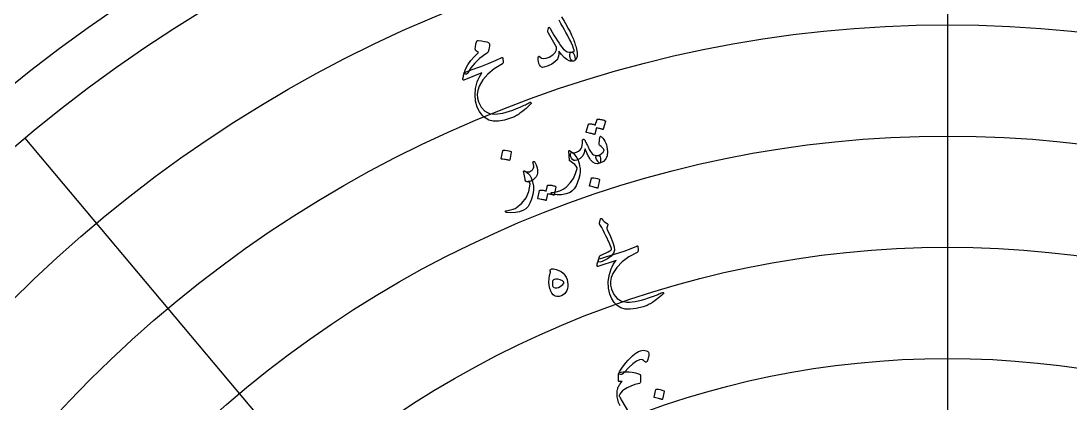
# Model space of a CAD drawing. Header units: millimetres. Extents: x -45 to 45, y -45 to 73.
# Drawn here: x -25.59 to 3.41, y 23.05 to 33.61 of the extents above; entities that cross this region are included whole.
import ezdxf

# ---------------------------------------------------------------- set-up
doc = ezdxf.new("R2010")
doc.units = ezdxf.units.MM
for name, color, linetype in [('ENGRAVE', 7, 'Continuous'), ('ENGRAVE_FINE', 8, 'Continuous'), ('GUIDE', 3, 'Continuous'), ('TEXT', 5, 'Continuous')]:
    doc.layers.add(name, color=color, linetype=linetype)

msp = doc.modelspace()

# ---------------------------------------------------------------- linework, layer by layer
at = {"layer": 'ENGRAVE'}
for radius in [39.65, 33.5042, 27.3585]:
    msp.add_circle((0, 0), radius, dxfattribs=at)
at = {"layer": 'ENGRAVE_FINE'}
for points in [[(0, 39.65), (0, 33.5042)], [(0, 33.5042), (0, 27.3585)], [(-25.4865, 30.3737), (-21.5361, 25.6657)], [(0, 27.3585), (0, 21.2127)], [(-21.5361, 25.6657), (-17.5857, 20.9578)]]:
    msp.add_lwpolyline(points, dxfattribs=at)
for radius in [36.5771, 30.4314, 24.2856]:
    msp.add_circle((0, 0), radius, dxfattribs=at)
at = {"layer": 'GUIDE'}
msp.add_circle((0, 0), 41, dxfattribs=at)
at = {"layer": 'TEXT'}
for points in [[(-10.6582, 33.7285), (-10.5891, 33.6064), (-10.551, 33.5393), (-10.5157, 33.4762), (-10.4832, 33.4169), (-10.4534, 33.3616), (-10.4265, 33.3103), (-10.4027, 33.2632), (-10.3819, 33.2202), (-10.3643, 33.1813), (-10.3485, 33.1443), (-10.3336, 33.1071), (-10.3194, 33.0697), (-10.306, 33.032), (-10.2934, 32.9939), (-10.2815, 32.9553), (-10.2704, 32.9162), (-10.2599, 32.8766), (-10.2335, 32.741), (-10.2322, 32.6357), (-10.256, 32.5606), (-10.3048, 32.5156), (-10.3329, 32.5058), (-10.3581, 32.5069), (-10.3805, 32.5187), (-10.4, 32.5413), (-10.4156, 32.5702), (-10.426, 32.6011), (-10.4314, 32.634), (-10.4315, 32.6687), (-10.4275, 32.7022), (-10.419, 32.7269), (-10.4059, 32.7429), (-10.3883, 32.75), (-10.3741, 32.7535), (-10.3613, 32.7566), (-10.35, 32.7593), (-10.3402, 32.7618), (-10.3318, 32.7642), (-10.3249, 32.7669), (-10.3193, 32.7699), (-10.315, 32.7732), (-10.3155, 32.8077), (-10.3274, 32.8566), (-10.3508, 32.9199), (-10.3857, 32.9977), (-10.4081, 33.0434), (-10.4345, 33.0955), (-10.4651, 33.1541), (-10.4997, 33.219), (-10.5384, 33.2905), (-10.5811, 33.3688), (-10.6278, 33.4538), (-10.6784, 33.5455), (-10.7283, 33.6351)], [(-9.0462, 22.9782), (-9.0842, 23.066), (-9.1096, 23.1493), (-9.1225, 23.2281), (-9.1248, 23.265), (-9.1258, 23.3002), (-9.1254, 23.3338), (-9.1237, 23.3657), (-9.1207, 23.3959), (-9.1161, 23.424), (-9.1101, 23.4502), (-9.1027, 23.4745), (-9.0927, 23.4979), (-9.0813, 23.5209), (-9.0686, 23.5434), (-9.0544, 23.5654), (-9.0391, 23.587), (-9.0229, 23.6082), (-9.0056, 23.6292), (-8.9874, 23.6498), (-8.9893, 23.6504), (-8.9917, 23.6508), (-8.9948, 23.651), (-8.9984, 23.651), (-9.0026, 23.6507), (-9.0074, 23.6502), (-9.0128, 23.6495), (-9.0187, 23.6486), (-9.0243, 23.6491), (-9.0299, 23.6493), (-9.0357, 23.6494), (-9.0415, 23.6492), (-9.0475, 23.649), (-9.0537, 23.6489), (-9.0601, 23.6489), (-9.0666, 23.649), (-9.0773, 23.6517), (-9.085, 23.6587), (-9.0896, 23.6698), (-9.0911, 23.6851), (-9.0911, 23.6851), (-9.0916, 23.7611), (-9.0893, 23.8195), (-9.0841, 23.8603), (-9.0761, 23.8833), (-9.0557, 23.8978), (-9.0168, 23.9085), (-8.9594, 23.9154), (-8.8836, 23.9183), (-8.795, 23.9157), (-8.7071, 23.9061), (-8.6197, 23.8892), (-8.5331, 23.8653), (-8.5099, 23.8547), (-8.4932, 23.8384), (-8.4831, 23.8165), (-8.4795, 23.7889), (-8.4783, 23.7605), (-8.4774, 23.7353), (-8.4771, 23.7132), (-8.4772, 23.6943), (-8.4775, 23.6787), (-8.4778, 23.6668), (-8.4781, 23.6586), (-8.4785, 23.654), (-8.4816, 23.6322), (-8.4875, 23.6156), (-8.4963, 23.6043), (-8.508, 23.5982), (-8.6321, 23.5656), (-8.7451, 23.5241), (-8.8469, 23.4738), (-8.9375, 23.4149), (-8.9844, 23.3775), (-9.0221, 23.3396), (-9.0507, 23.301), (-9.0701, 23.262), (-9.0687, 23.2563), (-9.0649, 23.2469), (-9.0587, 23.234), (-9.0501, 23.2175), (-9.0392, 23.1974), (-9.0259, 23.1737), (-9.0102, 23.1464), (-8.9921, 23.1154), (-8.8144, 22.8039)]]:
    msp.add_lwpolyline(points, dxfattribs=at)
for points in [[(-10.3062, 32.5129), (-10.349, 32.502), (-10.3879, 32.4979), (-10.4229, 32.5006), (-10.4542, 32.5099), (-10.5187, 32.5476), (-10.5867, 32.6053), (-10.6583, 32.6832), (-10.7336, 32.7811), (-10.7375, 32.7015), (-10.7459, 32.6368), (-10.7588, 32.587), (-10.7762, 32.552), (-10.8427, 32.4812), (-10.9266, 32.4216), (-11.0279, 32.373), (-11.1467, 32.3354), (-11.1829, 32.332), (-11.2147, 32.3412), (-11.2423, 32.3631), (-11.2656, 32.3976), (-11.2839, 32.4414), (-11.2963, 32.491), (-11.3029, 32.5464), (-11.3036, 32.6077), (-11.3026, 32.6164), (-11.2998, 32.6237), (-11.2954, 32.6295), (-11.2893, 32.6338), (-11.2806, 32.6365), (-11.2726, 32.6361), (-11.2652, 32.6325), (-11.2585, 32.6257), (-11.2103, 32.5896), (-11.1522, 32.5759), (-11.0841, 32.5846), (-11.0059, 32.6157), (-10.9039, 32.6784), (-10.8354, 32.7446), (-10.8003, 32.8145), (-10.7989, 32.8882), (-11.022, 33.2729), (-11.0312, 33.2909), (-11.037, 33.3076), (-11.0395, 33.3232), (-11.0386, 33.3375), (-11.0233, 33.4127), (-11.0208, 33.4228), (-11.0178, 33.4303), (-11.0143, 33.4354), (-11.0103, 33.4381), (-11.0032, 33.4369), (-10.9956, 33.4312), (-10.9874, 33.4211), (-10.9786, 33.4064), (-10.9227, 33.3078), (-10.8698, 33.2175), (-10.8198, 33.1353), (-10.7728, 33.0614), (-10.729, 32.9956), (-10.6886, 32.9379), (-10.6516, 32.8882), (-10.6181, 32.8467), (-10.5649, 32.7963), (-10.5086, 32.7635), (-10.449, 32.7483), (-10.3862, 32.7507), (-10.3683, 32.7503), (-10.3512, 32.742), (-10.3352, 32.7258), (-10.3201, 32.7018), (-10.3139, 32.6885), (-10.3082, 32.675), (-10.303, 32.6611), (-10.2982, 32.647), (-10.2942, 32.6324), (-10.2912, 32.6174), (-10.2892, 32.602), (-10.2882, 32.5861), (-10.2883, 32.5565), (-10.2914, 32.5345), (-10.2973, 32.5199), (-10.3062, 32.5129)], [(-12.7601, 32.6935), (-12.9238, 32.5746), (-13.0598, 32.4498), (-13.1682, 32.3196), (-13.2491, 32.184), (-13.2614, 32.1632), (-13.2748, 32.1488), (-13.2894, 32.1408), (-13.3052, 32.1393), (-13.3295, 32.1519), (-13.3384, 32.1802), (-13.3318, 32.2242), (-13.3095, 32.284), (-13.2467, 32.4013), (-13.1659, 32.5166), (-13.067, 32.6297), (-12.95, 32.7405), (-13.0127, 32.7825), (-13.0259, 32.794), (-13.0352, 32.8071), (-13.0405, 32.8217), (-13.0419, 32.8378), (-13.0355, 32.9041), (-13.0276, 32.9599), (-13.0183, 33.0052), (-13.0074, 33.0401), (-12.9988, 33.058), (-12.988, 33.0698), (-12.9752, 33.0756), (-12.9603, 33.0753), (-12.8699, 33.0632), (-12.7924, 33.0489), (-12.728, 33.0325), (-12.6764, 33.0139), (-12.6648, 33.0061), (-12.656, 32.9938), (-12.6501, 32.9772), (-12.647, 32.9562), (-12.649, 32.9209), (-12.6566, 32.8759), (-12.6698, 32.8213), (-12.6885, 32.757), (-12.6955, 32.7458), (-12.7099, 32.7315), (-12.7314, 32.714), (-12.7601, 32.6935)], [(-13.1546, 32.2587), (-12.8858, 32.3563), (-12.6556, 32.4458), (-12.4641, 32.5282), (-12.3114, 32.6041), (-12.3068, 32.6065), (-12.3024, 32.6078), (-12.2984, 32.6079), (-12.2946, 32.6069), (-12.2914, 32.6048), (-12.2888, 32.6016), (-12.2869, 32.5975), (-12.2856, 32.5925), (-12.2826, 32.572), (-12.28, 32.5531), (-12.2779, 32.5358), (-12.2762, 32.5201), (-12.2749, 32.506), (-12.2742, 32.4936), (-12.2738, 32.4827), (-12.274, 32.4734), (-12.2759, 32.458), (-12.2801, 32.4456), (-12.2866, 32.4362), (-12.2954, 32.4297), (-12.5177, 32.2947), (-12.6981, 32.1459), (-12.8367, 31.9839), (-12.9334, 31.8094), (-12.9716, 31.6962), (-12.9877, 31.5863), (-12.9817, 31.4796), (-12.9541, 31.3762), (-12.8782, 31.2272), (-12.778, 31.1215), (-12.6535, 31.059), (-12.5048, 31.0391), (-12.4337, 31.0434), (-12.358, 31.0536), (-12.2775, 31.0697), (-12.1922, 31.0917), (-12.1021, 31.1192), (-12.0073, 31.1522), (-11.9077, 31.1906), (-11.8033, 31.2342), (-11.7665, 31.2506), (-11.7304, 31.267), (-11.695, 31.2834), (-11.6603, 31.2998), (-11.6266, 31.316), (-11.594, 31.3321), (-11.5627, 31.3479), (-11.5325, 31.3636), (-11.523, 31.3677), (-11.5152, 31.3676), (-11.509, 31.3634), (-11.5043, 31.3551), (-11.5013, 31.3445), (-11.5006, 31.3357), (-11.5023, 31.3287), (-11.5064, 31.3235), (-11.5538, 31.2779), (-11.5989, 31.2355), (-11.6418, 31.1966), (-11.6824, 31.1611), (-11.7208, 31.1289), (-11.7566, 31.1), (-11.7899, 31.0743), (-11.8207, 31.0519), (-11.8504, 31.0327), (-11.8795, 31.0146), (-11.908, 30.9976), (-11.9359, 30.9816), (-11.9634, 30.967), (-11.9909, 30.9539), (-12.0181, 30.9422), (-12.0453, 30.9321), (-12.2354, 30.8747), (-12.4018, 30.846), (-12.5447, 30.8463), (-12.6644, 30.8759), (-12.7668, 30.9321), (-12.8548, 31.0106), (-12.9282, 31.1116), (-12.9871, 31.2351), (-13.0325, 31.3999), (-13.0483, 31.5715), (-13.034, 31.75), (-12.9893, 31.9352), (-12.9665, 31.995), (-12.9373, 32.0551), (-12.9019, 32.1156), (-12.8603, 32.1764), (-13.3582, 31.9777), (-13.3722, 31.9779), (-13.3811, 31.985), (-13.3847, 31.9991), (-13.3832, 32.0202), (-13.3771, 32.0525), (-13.3715, 32.0816), (-13.3663, 32.1075), (-13.3616, 32.1302), (-13.3573, 32.1496), (-13.3534, 32.1655), (-13.3498, 32.178), (-13.3466, 32.187), (-13.3337, 32.1937), (-13.2974, 32.2079), (-13.2377, 32.2297), (-13.1546, 32.2587)], [(-9.6798, 30.8914), (-9.6777, 30.8953), (-9.674, 30.8984), (-9.6687, 30.9007), (-9.6618, 30.9022), (-9.6351, 30.9009), (-9.6088, 30.8985), (-9.5831, 30.8949), (-9.5578, 30.8901), (-9.5328, 30.8841), (-9.508, 30.8767), (-9.4832, 30.868), (-9.4586, 30.8579), (-9.4532, 30.8542), (-9.45, 30.8495), (-9.4487, 30.8438), (-9.4495, 30.8372), (-9.5099, 30.6199), (-9.5124, 30.6165), (-9.5171, 30.6151), (-9.524, 30.6155), (-9.5332, 30.6179), (-9.5398, 30.6206), (-9.5503, 30.624), (-9.5646, 30.628), (-9.5828, 30.6325), (-9.605, 30.6377), (-9.6315, 30.6437), (-9.6622, 30.6505), (-9.6971, 30.6581), (-9.7441, 30.4885), (-9.747, 30.4828), (-9.752, 30.48), (-9.7594, 30.4802), (-9.769, 30.4832), (-9.7772, 30.4857), (-9.7902, 30.4895), (-9.8078, 30.4943), (-9.8302, 30.5002), (-9.8575, 30.5071), (-9.8901, 30.515), (-9.928, 30.5237), (-9.9713, 30.5332), (-9.9762, 30.5356), (-9.979, 30.5386), (-9.9797, 30.5423), (-9.9783, 30.5467), (-9.9161, 30.7586), (-9.914, 30.7625), (-9.9104, 30.7657), (-9.9051, 30.768), (-9.8982, 30.7696), (-9.8758, 30.7697), (-9.8537, 30.7685), (-9.8318, 30.766), (-9.8103, 30.7624), (-9.789, 30.7576), (-9.7682, 30.7518), (-9.7477, 30.7451), (-9.7276, 30.7375)], [(-10.0557, 30.345), (-10.0438, 30.3444), (-10.0333, 30.3393), (-10.0243, 30.3298), (-10.0169, 30.3158), (-10.012, 30.306), (-10.0055, 30.2923), (-9.9971, 30.2747), (-9.987, 30.2533), (-9.9751, 30.2282), (-9.9616, 30.1995), (-9.9464, 30.1673), (-9.9296, 30.1315), (-9.8967, 30.0635), (-9.8653, 30.008), (-9.8355, 29.9652), (-9.8073, 29.9351), (-9.778, 29.9138), (-9.7456, 29.9), (-9.7101, 29.8938), (-9.6716, 29.8952), (-9.6352, 29.8948), (-9.6084, 29.8828), (-9.5912, 29.8591), (-9.5836, 29.8238), (-9.5803, 29.7652), (-9.5819, 29.722), (-9.5885, 29.6943), (-9.6001, 29.682), (-9.6716, 29.6687), (-9.7364, 29.677), (-9.7945, 29.7072), (-9.846, 29.7593), (-9.8583, 29.777), (-9.8709, 29.7961), (-9.8838, 29.8166), (-9.897, 29.8384), (-9.9103, 29.8619), (-9.9234, 29.8873), (-9.9362, 29.9145), (-9.9489, 29.9436), (-9.9609, 29.972), (-9.9717, 29.9972), (-9.9812, 30.0192), (-9.9895, 30.038), (-9.9964, 30.0533), (-10.0015, 30.065), (-10.0048, 30.0729), (-10.0065, 30.0771), (-10.0073, 30.0791), (-10.0082, 30.0802), (-10.0091, 30.0805), (-10.01, 30.0799), (-10.011, 30.0783), (-10.0119, 30.0756), (-10.0128, 30.0718), (-10.0136, 30.0668), (-10.0329, 29.9654), (-10.0771, 29.8816), (-10.1463, 29.8151), (-10.2406, 29.7659), (-10.2845, 29.7562), (-10.3233, 29.7617), (-10.3568, 29.7826), (-10.3853, 29.8189), (-10.4027, 29.8546), (-10.4128, 29.8866), (-10.4157, 29.9149), (-10.4114, 29.9394), (-10.4021, 29.9586), (-10.3906, 29.9711), (-10.3766, 29.9767), (-10.3604, 29.9756), (-10.3452, 29.9715), (-10.3324, 29.9694), (-10.3219, 29.969), (-10.3136, 29.9705), (-10.2444, 29.9916), (-10.1881, 30.0187), (-10.1446, 30.0519), (-10.1141, 30.0912), (-10.0995, 30.1241), (-10.089, 30.172), (-10.0824, 30.2351), (-10.0798, 30.3134), (-10.0788, 30.326), (-10.0745, 30.3355), (-10.0668, 30.3418), (-10.0557, 30.345)], [(-9.6217, 30.2286), (-9.6015, 30.3975), (-9.5968, 30.4168), (-9.5881, 30.426), (-9.5755, 30.4248), (-9.5591, 30.4135), (-9.5234, 30.3752), (-9.4919, 30.3334), (-9.4646, 30.2882), (-9.4416, 30.2396), (-9.4227, 30.1872), (-9.4082, 30.1306), (-9.3979, 30.07), (-9.3918, 30.0052), (-9.3988, 29.8907), (-9.4363, 29.7987), (-9.5041, 29.729), (-9.6024, 29.6813), (-9.6167, 29.685), (-9.6363, 29.7038), (-9.661, 29.7376), (-9.691, 29.7865), (-9.7039, 29.8136), (-9.7108, 29.8372), (-9.7116, 29.8571), (-9.7063, 29.8734), (-9.7003, 29.881), (-9.6925, 29.8871), (-9.6829, 29.8918), (-9.6716, 29.8952), (-9.607, 29.9183), (-9.5544, 29.9499), (-9.514, 29.9899), (-9.4855, 30.0386), (-9.4847, 30.042), (-9.4852, 30.0459), (-9.4873, 30.0503), (-9.4908, 30.0552), (-9.5108, 30.0859), (-9.5354, 30.1158), (-9.5647, 30.1448), (-9.5987, 30.173), (-9.6104, 30.184), (-9.6182, 30.197), (-9.6219, 30.2118), (-9.6217, 30.2286)], [(-12.2861, 30.026), (-12.2843, 30.0301), (-12.2809, 30.0335), (-12.2758, 30.0363), (-12.269, 30.0384), (-12.2155, 30.0389), (-12.1631, 30.0343), (-12.1117, 30.0244), (-12.0614, 30.0093), (-12.0559, 30.0061), (-12.0524, 30.0021), (-12.051, 29.9973), (-12.0516, 29.9917), (-12.0913, 29.7709), (-12.0937, 29.765), (-12.0986, 29.7619), (-12.1059, 29.7614), (-12.1157, 29.7637), (-12.1242, 29.7656), (-12.1375, 29.7683), (-12.1555, 29.7717), (-12.1783, 29.7759), (-12.2061, 29.7807), (-12.2393, 29.786), (-12.2779, 29.7917), (-12.3219, 29.7979), (-12.3281, 29.7994), (-12.3319, 29.8019), (-12.3333, 29.8053), (-12.3324, 29.8098)], [(-10.9205, 28.827), (-10.9295, 28.8292), (-10.9368, 28.8322), (-10.9425, 28.8362), (-10.9467, 28.8411), (-10.9489, 28.8457), (-10.9497, 28.8507), (-10.949, 28.8563), (-10.9469, 28.8624), (-10.944, 28.8667), (-10.9394, 28.87), (-10.9331, 28.8722), (-10.9251, 28.8734), (-10.8095, 28.889), (-10.7061, 28.9187), (-10.6148, 28.9624), (-10.5354, 29.0205), (-10.422, 29.1379), (-10.3337, 29.2632), (-10.2706, 29.3967), (-10.2328, 29.5386), (-10.2325, 29.5412), (-10.2322, 29.5435), (-10.232, 29.5454), (-10.2318, 29.5469), (-10.2317, 29.5483), (-10.2317, 29.5496), (-10.2319, 29.5508), (-10.2322, 29.552), (-10.2561, 29.597), (-10.2976, 29.6444), (-10.3568, 29.6942), (-10.4338, 29.7463), (-10.4372, 29.7501), (-10.4396, 29.7536), (-10.4409, 29.7568), (-10.4411, 29.7597), (-10.4567, 30.0241), (-10.4523, 30.0357), (-10.437, 30.0343), (-10.4109, 30.0197), (-10.374, 29.992), (-10.3251, 29.9476), (-10.2805, 29.8954), (-10.2403, 29.8354), (-10.2044, 29.7677), (-10.1884, 29.728), (-10.1738, 29.6765), (-10.1608, 29.6133), (-10.1493, 29.5384), (-10.1457, 29.4547), (-10.1558, 29.3631), (-10.1793, 29.2634), (-10.2162, 29.1556), (-10.2611, 29.0554), (-10.3105, 28.9752), (-10.3645, 28.9152), (-10.4233, 28.8751), (-10.5371, 28.8313), (-10.6577, 28.8087), (-10.7854, 28.8073), (-10.9205, 28.827)], [(-11.4345, 29.7297), (-11.4224, 29.7324), (-11.4119, 29.7304), (-11.4029, 29.7238), (-11.3956, 29.7126), (-11.3596, 29.6331), (-11.3355, 29.5577), (-11.3234, 29.4864), (-11.3231, 29.4193), (-11.3357, 29.3579), (-11.3623, 29.3037), (-11.4029, 29.2568), (-11.4575, 29.217), (-11.4981, 29.1952), (-11.5388, 29.1803), (-11.5796, 29.1724), (-11.6205, 29.1714), (-11.6368, 29.1763), (-11.6503, 29.1891), (-11.6609, 29.2098), (-11.6686, 29.2383), (-11.7041, 29.4285), (-11.7067, 29.4429), (-11.707, 29.4542), (-11.705, 29.4624), (-11.7008, 29.4674), (-11.6947, 29.4695), (-11.6872, 29.4688), (-11.6782, 29.4653), (-11.6678, 29.459), (-11.6424, 29.4462), (-11.614, 29.44), (-11.5824, 29.4404), (-11.5478, 29.4473), (-11.514, 29.4602), (-11.4849, 29.4785), (-11.4607, 29.5023), (-11.4413, 29.5317), (-11.4283, 29.5668), (-11.4247, 29.605), (-11.4307, 29.6462), (-11.4463, 29.6904), (-11.4499, 29.7042), (-11.4492, 29.7154), (-11.444, 29.7239), (-11.4345, 29.7297)], [(-11.6655, 29.4599), (-11.6255, 29.4356), (-11.5912, 29.4094), (-11.5625, 29.3812), (-11.5395, 29.3512), (-11.5198, 29.3173), (-11.5003, 29.2753), (-11.481, 29.2252), (-11.4618, 29.167), (-11.439, 29.0523), (-11.4358, 28.9349), (-11.452, 28.8148), (-11.4873, 28.692), (-11.5346, 28.5795), (-11.5869, 28.4902), (-11.6444, 28.4242), (-11.7074, 28.3815), (-11.8202, 28.3394), (-11.9366, 28.3156), (-12.0567, 28.3102), (-12.1806, 28.3231), (-12.1896, 28.3248), (-12.1971, 28.3275), (-12.203, 28.3313), (-12.2074, 28.336), (-12.2106, 28.3423), (-12.212, 28.3483), (-12.2117, 28.3541), (-12.2096, 28.3596), (-12.2049, 28.3646), (-12.1993, 28.3681), (-12.1926, 28.3699), (-12.1849, 28.3701), (-12.1431, 28.3756), (-12.1037, 28.3822), (-12.0665, 28.3899), (-12.0317, 28.3988), (-11.9992, 28.4091), (-11.9688, 28.421), (-11.9406, 28.4345), (-11.9145, 28.4496), (-11.7558, 28.5776), (-11.6381, 28.7282), (-11.5613, 28.9019), (-11.5253, 29.099), (-11.5262, 29.1044), (-11.5286, 29.1125), (-11.5324, 29.1234), (-11.5377, 29.1371), (-11.5456, 29.1462), (-11.5621, 29.155), (-11.587, 29.1634), (-11.6205, 29.1714), (-11.6377, 29.181), (-11.6514, 29.1954), (-11.6617, 29.2145), (-11.6686, 29.2383), (-11.7041, 29.4285), (-11.706, 29.4539), (-11.7002, 29.4677), (-11.6867, 29.4697), (-11.6655, 29.4599)], [(-11.0482, 29.0671), (-11.0464, 29.0711), (-11.0431, 29.0744), (-11.0382, 29.077), (-11.0316, 29.0788), (-11.0058, 29.0787), (-10.9803, 29.0775), (-10.9553, 29.0751), (-10.9306, 29.0715), (-10.9061, 29.0667), (-10.8817, 29.0605), (-10.8572, 29.053), (-10.8328, 29.0441), (-10.8274, 29.0407), (-10.8239, 29.0361), (-10.8223, 29.0305), (-10.8226, 29.0239), (-10.8655, 28.8051), (-10.8676, 28.8016), (-10.872, 28.8), (-10.8787, 28.8001), (-10.8877, 28.8021), (-10.8943, 28.8045), (-10.9046, 28.8073), (-10.9187, 28.8106), (-10.9365, 28.8143), (-10.9582, 28.8185), (-10.9841, 28.8232), (-11.0142, 28.8286), (-11.0484, 28.8344), (-11.0816, 28.6637), (-11.084, 28.658), (-11.0887, 28.655), (-11.0957, 28.6548), (-11.1051, 28.6573), (-11.1133, 28.6595), (-11.1261, 28.6626), (-11.1434, 28.6666), (-11.1653, 28.6715), (-11.1921, 28.6771), (-11.2241, 28.6834), (-11.2612, 28.6903), (-11.3035, 28.6978), (-11.3084, 28.6999), (-11.3114, 28.7028), (-11.3123, 28.7064), (-11.3113, 28.7109), (-11.2664, 28.9243), (-11.2647, 28.9283), (-11.2614, 28.9316), (-11.2564, 28.9342), (-11.2499, 28.936), (-11.2284, 28.9371), (-11.207, 28.937), (-11.1857, 28.9356), (-11.1647, 28.9329), (-11.1439, 28.9291), (-11.1234, 28.9244), (-11.1032, 28.9187), (-11.0833, 28.912)], [(-9.8333, 29.2711), (-9.8314, 29.275), (-9.828, 29.2782), (-9.823, 29.2805), (-9.8164, 29.282), (-9.7653, 29.2784), (-9.7154, 29.2697), (-9.6668, 29.2558), (-9.6195, 29.2369), (-9.6143, 29.2334), (-9.6112, 29.2291), (-9.61, 29.2242), (-9.6109, 29.2187), (-9.6592, 29.0027), (-9.6618, 28.9971), (-9.6666, 28.9944), (-9.6736, 28.9945), (-9.6829, 28.9975), (-9.6909, 29.0001), (-9.7034, 29.0038), (-9.7205, 29.0086), (-9.742, 29.0145), (-9.7684, 29.0215), (-9.7999, 29.0293), (-9.8365, 29.038), (-9.8783, 29.0476), (-9.8841, 29.0496), (-9.8876, 29.0524), (-9.8888, 29.0559), (-9.8877, 29.0602)], [(-9.2882, 27.3558), (-9.3134, 27.4147), (-9.3407, 27.4763), (-9.37, 27.5408), (-9.4013, 27.6081), (-9.435, 27.6785), (-9.4711, 27.7521), (-9.5098, 27.8289), (-9.551, 27.909), (-9.6065, 27.9862), (-9.6107, 27.9974), (-9.613, 28.0086), (-9.6135, 28.0199), (-9.6123, 28.0312), (-9.6112, 28.0371), (-9.6094, 28.0451), (-9.607, 28.055), (-9.6038, 28.0669), (-9.6002, 28.0809), (-9.5962, 28.0971), (-9.5918, 28.1154), (-9.5872, 28.136), (-9.5854, 28.1427), (-9.5822, 28.1482), (-9.5777, 28.1524), (-9.5718, 28.1553), (-9.5664, 28.1559), (-9.5611, 28.1542), (-9.5559, 28.1501), (-9.5508, 28.1436), (-9.5217, 28.1073), (-9.4871, 28.0743), (-9.4471, 28.0447), (-9.4016, 28.0182), (-9.3897, 28.0105), (-9.3831, 28.001), (-9.3816, 27.9898), (-9.3853, 27.9769), (-9.4103, 27.9005), (-9.4114, 27.8918), (-9.4104, 27.8811), (-9.4072, 27.8686), (-9.4019, 27.8541), (-9.3085, 27.6563), (-9.2435, 27.494), (-9.2065, 27.3673), (-9.1974, 27.2763), (-9.2226, 27.1915), (-9.2885, 27.1111), (-9.3949, 27.0349), (-9.5417, 26.9624), (-9.5996, 26.9454), (-9.6339, 26.9532), (-9.6447, 26.9859), (-9.6319, 27.0435), (-9.6289, 27.0516), (-9.626, 27.0594), (-9.6232, 27.0671), (-9.6204, 27.0747), (-9.6178, 27.082), (-9.6152, 27.0892), (-9.6128, 27.0962), (-9.6104, 27.103), (-9.6034, 27.1168), (-9.5933, 27.1285), (-9.5801, 27.138), (-9.5637, 27.1454), (-9.4889, 27.1743), (-9.4238, 27.2025), (-9.3686, 27.2301), (-9.3232, 27.2571), (-9.299, 27.2769), (-9.2852, 27.3), (-9.2815, 27.3263), (-9.2882, 27.3558)], [(-9.4396, 27.0948), (-9.1659, 27.178), (-8.931, 27.2549), (-8.7351, 27.3265), (-8.5782, 27.3936), (-8.5734, 27.3958), (-8.569, 27.3968), (-8.5649, 27.3967), (-8.5613, 27.3954), (-8.5581, 27.3931), (-8.5557, 27.3899), (-8.5541, 27.3857), (-8.5531, 27.3805), (-8.5512, 27.3599), (-8.5497, 27.3409), (-8.5486, 27.3235), (-8.5478, 27.3077), (-8.5474, 27.2936), (-8.5473, 27.2811), (-8.5477, 27.2703), (-8.5483, 27.261), (-8.5511, 27.2458), (-8.556, 27.2336), (-8.563, 27.2246), (-8.5722, 27.2186), (-8.8017, 27.0964), (-8.9898, 26.9578), (-9.1367, 26.8036), (-9.2421, 26.6345), (-9.2859, 26.5235), (-9.3074, 26.4146), (-9.3069, 26.3079), (-9.2844, 26.2032), (-9.2164, 26.0505), (-9.122, 25.9397), (-9.0015, 25.8705), (-8.855, 25.8426), (-8.7844, 25.8429), (-8.7088, 25.8489), (-8.6282, 25.8604), (-8.5425, 25.8774), (-8.4519, 25.8997), (-8.3562, 25.9271), (-8.2555, 25.9595), (-8.1497, 25.9968), (-8.1123, 26.011), (-8.0757, 26.0251), (-8.0397, 26.0393), (-8.0044, 26.0535), (-7.9701, 26.0677), (-7.9369, 26.0817), (-7.905, 26.0956), (-7.8742, 26.1094), (-7.8646, 26.1129), (-7.8568, 26.1123), (-7.8509, 26.1077), (-7.8468, 26.0991), (-7.8444, 26.0884), (-7.8442, 26.0796), (-7.8463, 26.0727), (-7.8506, 26.0678), (-7.9001, 26.0252), (-7.9471, 25.9857), (-7.9918, 25.9496), (-8.034, 25.9166), (-8.0737, 25.8868), (-8.1107, 25.8601), (-8.145, 25.8365), (-8.1768, 25.816), (-8.2072, 25.7987), (-8.2369, 25.7823), (-8.266, 25.767), (-8.2945, 25.7528), (-8.3225, 25.7398), (-8.3503, 25.7283), (-8.378, 25.7183), (-8.4054, 25.7098), (-8.5965, 25.6635), (-8.7626, 25.6442), (-8.9041, 25.6524), (-9.0213, 25.6885), (-9.1201, 25.7501), (-9.2036, 25.8331), (-9.2717, 25.9377), (-9.3241, 26.0641), (-9.3613, 26.2309), (-9.3685, 26.4031), (-9.3454, 26.5805), (-9.2914, 26.7631), (-9.2655, 26.8216), (-9.2333, 26.8801), (-9.1948, 26.9386), (-9.15, 26.9971), (-9.6573, 26.8245), (-9.6713, 26.8254), (-9.6797, 26.8329), (-9.6827, 26.8472), (-9.6801, 26.8682), (-9.6724, 26.9002), (-9.6654, 26.9289), (-9.6589, 26.9546), (-9.653, 26.977), (-9.6478, 26.9961), (-9.643, 27.0118), (-9.6388, 27.0241), (-9.6352, 27.0329), (-9.6219, 27.0389), (-9.5849, 27.0513), (-9.5242, 27.07), (-9.4396, 27.0948)], [(-10.9744, 26.7336), (-10.9599, 26.749), (-10.9404, 26.7589), (-10.916, 26.7633), (-10.8867, 26.7623), (-10.8084, 26.7464), (-10.7376, 26.7208), (-10.6742, 26.6855), (-10.6183, 26.6405), (-10.5716, 26.5891), (-10.5351, 26.5321), (-10.5086, 26.4695), (-10.4922, 26.4016), (-10.4854, 26.3363), (-10.4874, 26.275), (-10.4983, 26.2176), (-10.518, 26.1641), (-10.5453, 26.1164), (-10.5789, 26.0767), (-10.6188, 26.0447), (-10.6651, 26.0205), (-10.7299, 25.9993), (-10.7885, 25.996), (-10.8412, 26.0108), (-10.8878, 26.0437), (-10.9273, 26.0908), (-10.9593, 26.1503), (-10.9837, 26.2224), (-11.0004, 26.3071), (-11.0082, 26.3988), (-11.0051, 26.4903), (-10.9911, 26.5814), (-10.9661, 26.6722), (-10.9656, 26.6762), (-10.9666, 26.6822), (-10.969, 26.6904), (-10.9729, 26.7006), (-10.9768, 26.7119), (-10.9784, 26.7212), (-10.9775, 26.7284), (-10.9744, 26.7336)], [(-10.5988, 26.3709), (-10.5945, 26.3852), (-10.599, 26.3996), (-10.6121, 26.414), (-10.6339, 26.4286), (-10.7025, 26.4614), (-10.7637, 26.4791), (-10.8174, 26.4818), (-10.8635, 26.4695), (-10.8828, 26.4572), (-10.8975, 26.4381), (-10.9075, 26.4122), (-10.9129, 26.3795), (-10.9142, 26.3461), (-10.912, 26.318), (-10.9063, 26.2953), (-10.8971, 26.2779), (-10.8691, 26.2506), (-10.8348, 26.237), (-10.7943, 26.237), (-10.7475, 26.2507), (-10.6993, 26.2741), (-10.6584, 26.302), (-10.6249, 26.3342), (-10.5988, 26.3709)], [(-8.2463, 24.3803), (-8.2486, 24.366), (-8.2517, 24.3511), (-8.2555, 24.3353), (-8.26, 24.3189), (-8.265, 24.3021), (-8.2699, 24.2855), (-8.2749, 24.269), (-8.28, 24.2527), (-8.3003, 24.206), (-8.3214, 24.1824), (-8.3436, 24.1819), (-8.3668, 24.2044), (-8.3932, 24.2329), (-8.4252, 24.2503), (-8.4626, 24.2564), (-8.5055, 24.2513), (-8.5937, 24.2136), (-8.694, 24.1419), (-8.8059, 24.0361), (-8.9287, 23.8962), (-8.9648, 23.8603), (-8.9995, 23.8416), (-9.0331, 23.8399), (-9.0655, 23.8553), (-9.0742, 23.8642), (-9.0798, 23.8719), (-9.0823, 23.8785), (-9.0817, 23.8839), (-9.0636, 23.9182), (-9.0353, 23.9629), (-8.9967, 24.0181), (-8.9478, 24.0837), (-8.882, 24.1667), (-8.8182, 24.2407), (-8.7566, 24.306), (-8.6974, 24.3623), (-8.6404, 24.4096), (-8.5858, 24.4478), (-8.5337, 24.4769), (-8.484, 24.4969), (-8.4411, 24.5082), (-8.3988, 24.5124), (-8.357, 24.5093), (-8.3159, 24.4991), (-8.281, 24.4813), (-8.2577, 24.4555), (-8.2462, 24.4218), (-8.2463, 24.3803)], [(-8.0521, 23.4277), (-8.0503, 23.4317), (-8.0469, 23.4348), (-8.0419, 23.4372), (-8.0354, 23.4388), (-7.9844, 23.4354), (-7.9347, 23.4269), (-7.8862, 23.4133), (-7.8389, 23.3946), (-7.8338, 23.391), (-7.8306, 23.3868), (-7.8295, 23.3819), (-7.8303, 23.3764), (-7.8767, 23.1604), (-7.8792, 23.1547), (-7.8839, 23.152), (-7.8909, 23.1521), (-7.9001, 23.155), (-7.9081, 23.1576), (-7.9206, 23.1612), (-7.9376, 23.166), (-7.9591, 23.1718), (-7.9854, 23.1786), (-8.0168, 23.1863), (-8.0532, 23.1948), (-8.0948, 23.2041), (-8.1006, 23.2061), (-8.1041, 23.2088), (-8.1054, 23.2123), (-8.1043, 23.2167)]]:
    msp.add_lwpolyline(points, close=True, dxfattribs=at)

doc.saveas('drawing.dxf')
